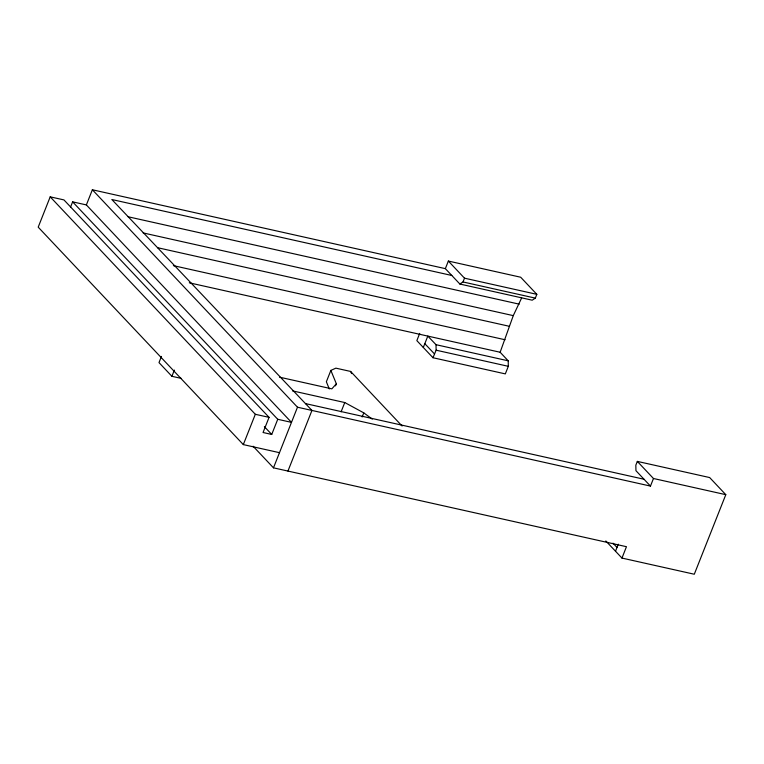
<?xml version="1.0" encoding="UTF-8"?>
<svg xmlns="http://www.w3.org/2000/svg" width="764" height="764" viewBox="0 0 764 764"><rect width="100%" height="100%" fill="white"/><g stroke="black" fill="none" stroke-linecap="round" stroke-linejoin="round"><path stroke-width="1.15" d="M419.713 333.391L416.848 340.629L432.987 357.733L505.319 373.892L508.318 366.319L508.213 360.818L500.143 352.261L513.274 315.627L521.669 297.893M70.479 207.264L72.628 201.849L277.743 419.293L271.736 434.449L263.055 432.51L269.062 417.354L63.947 199.91L50.204 196.845L38.2 227.156L243.315 444.6L279.481 452.68M277.743 419.293L291.485 422.368L86.37 204.924L92.368 189.768L445.355 268.642L459.88 284.036L532.212 300.195L535.325 298.122L536.825 294.331L520.685 277.227L448.353 261.059L445.355 268.642M161.452 356.406L158.998 362.604L171.91 376.299L181.202 378.371M171.91 376.299L174.364 370.091M243.315 444.6L255.319 414.289L50.204 196.845M637.329 461.399L653.468 478.503L650.47 486.085L635.944 470.681L635.829 465.19L637.329 461.399L709.66 477.557L725.8 494.671L694.295 574.232L621.963 558.073L626.461 546.699L273.483 467.835L297.483 407.212L92.368 189.768M287.942 471.063L311.951 410.44L111.84 199.519L451.81 275.479M402.103 426.026L350.628 371.447L335.873 368.152L330.86 370.406L326.362 381.771L329.313 388.981M335.53 385.849L336.351 383.786L330.86 370.406M341.088 411.844L344.765 402.542L363.779 412.866L372.269 419.14M362.146 417.001L363.779 412.866M423.304 347.467L427.811 336.103L436.015 344.688L508.213 360.818M432.987 357.733L436.129 350.189L436.015 344.688M459.88 284.036L462.994 281.954L464.493 278.172L448.353 261.059M615.507 551.226L618.296 544.188M336.351 383.786L331.853 388.857L279.528 377.168M464.493 278.172L536.825 294.331M462.994 281.954L535.325 298.122M72.628 201.849L86.37 204.924M128.123 216.766L519.195 304.148M143.155 232.924L513.274 315.627M157.575 247.698L509.072 326.228M173.38 265.643L505.09 339.76M189.329 282.814L500.143 352.261M436.129 350.189L508.318 366.319M292.44 390.853L344.765 402.542M653.468 478.503L725.8 494.671M305.495 403.602L644.014 479.238M297.483 407.212L650.47 486.085M255.319 414.289L269.062 417.354M424.803 343.676L434.487 353.942M612.976 543.156L617.006 547.435M605.823 540.96L621.963 558.073M264.382 426.656L271.736 434.449M253.085 446.214L273.483 467.835M350.628 371.447L351.602 373.567"/></g></svg>
